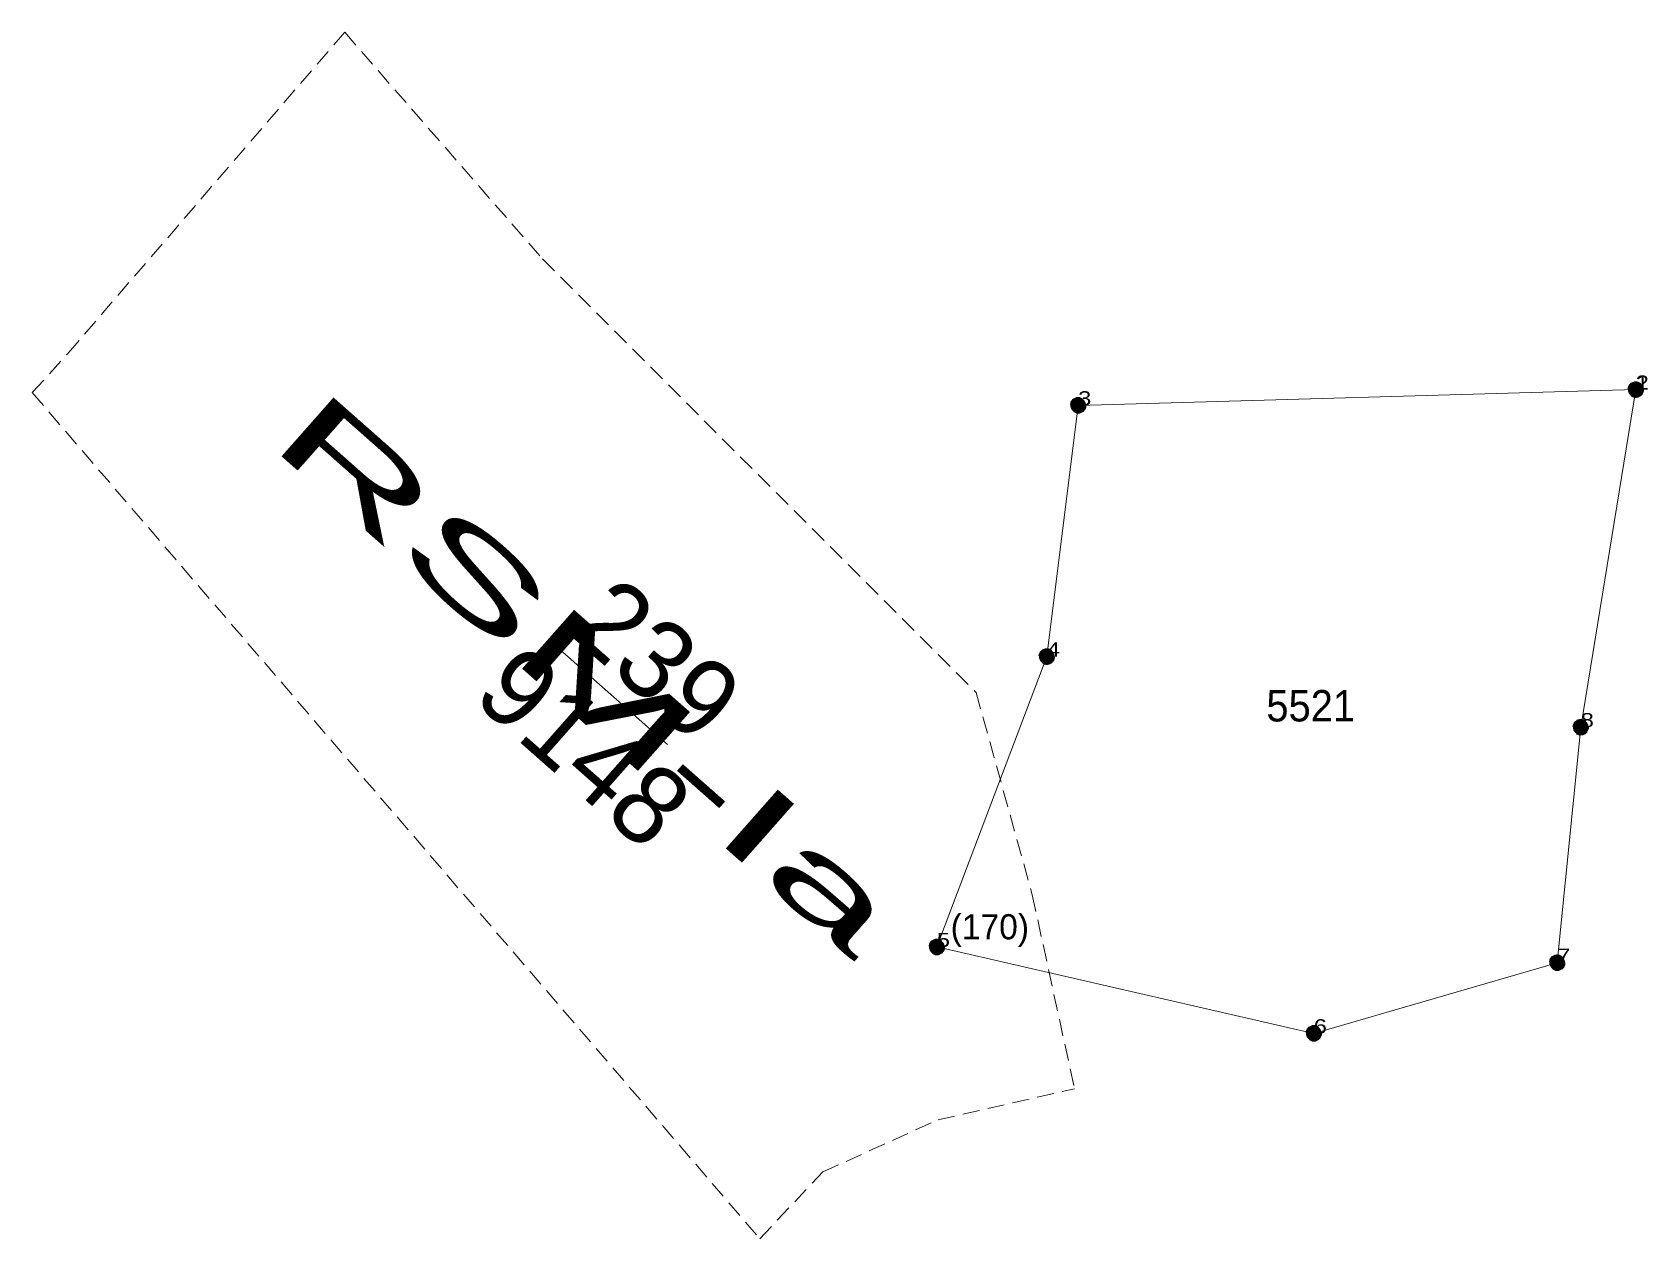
# Model space of a CAD drawing. Header units: metres. Extents: x 539872 to 540078, y 1837832 to 1837986.
import ezdxf
from ezdxf.enums import TextEntityAlignment as Align

# ---------------------------------------------------------------- set-up
doc = ezdxf.new("R2010")
doc.units = ezdxf.units.M
doc.header["$LTSCALE"] = 0.72
doc.header["$PDMODE"] = 32
doc.header["$PDSIZE"] = 0.36
doc.linetypes.add('MEDIUM_DASHED', pattern=[4.5, 3, -1.5])
for name, color, linetype, lineweight in [('10', 7, 'MEDIUM_DASHED', 13), ('13', 7, 'Continuous', 25), ('15', 7, 'MEDIUM_DASHED', 13)]:
    doc.layers.add(name, color=color, linetype=linetype, lineweight=lineweight)
doc.layers.add('12', color=7, linetype='Continuous')
doc.layers.add('7', color=7, linetype='Continuous')

msp = doc.modelspace()

# ---------------------------------------------------------------- hatches: boundary and pattern name
at = {"layer": '15'}
for points in [[(540077, 1837940, 1), (540075, 1837940, 1)], [(540006, 1837938, 1), (540004, 1837938, 1)], [(540005.5, 1837938, 1), (540004.5, 1837938, 1)], [(540002, 1837906, 1), (540000, 1837906, 1)], [(540070, 1837897, 1), (540068, 1837897, 1)], [(539988, 1837869, 1), (539986, 1837869, 1)], [(540067, 1837867, 1), (540065, 1837867, 1)], [(540036, 1837858, 1), (540034, 1837858, 1)]]:
    msp.add_hatch(color=256, dxfattribs=at).paths.add_polyline_path(points)

# ---------------------------------------------------------------- linework, layer by layer
at = {"layer": '10'}
msp.add_line((539871.81, 1837939.62), (539964.45, 1837831.84), dxfattribs=at)
for points in [[(539871.81, 1837939.62), (539876.36, 1837944.63), (539911.59, 1837985.52)], [(539911.59, 1837985.52), (539936.77, 1837956.66), (539992, 1837901.44)], [(539992, 1837901.44), (539999.16, 1837875.63), (540004.53, 1837850.94)], [(539964.45, 1837831.84), (539972.49, 1837840.36), (539987.16, 1837846.98), (540004.53, 1837850.94)]]:
    msp.add_lwpolyline(points, dxfattribs=at)
at = {"layer": '13'}
msp.add_line((539937.53, 1837908.17), (539952.7, 1837894.78), dxfattribs=at)
at = {"layer": '15', "linetype": 'Continuous'}
msp.add_lwpolyline([(540076, 1837940), (540005, 1837938), (540001, 1837906), (539987, 1837869), (540035, 1837858), (540066, 1837867), (540069, 1837897)], close=True, dxfattribs=at)
at = {"layer": '15'}
for centre, radius in [((540076, 1837940), 1), ((540005, 1837938), 1), ((540005, 1837938), 0.5), ((540001, 1837906), 1), ((540069, 1837897), 1), ((539987, 1837869), 1), ((540066, 1837867), 1), ((540035, 1837858), 1)]:
    msp.add_circle(centre, radius, dxfattribs=at)
at = {"layer": '7'}
for p in [(540076, 1837940), (540005, 1837938), (540001, 1837906), (540069, 1837897), (539987, 1837869), (540066, 1837867), (540035, 1837858)]:
    msp.add_point(p, dxfattribs=at)

# ---------------------------------------------------------------- texts
at = {"layer": '12', "width": 1.25}
for s, p in [('2', (540076, 1837940)), ('1', (540076, 1837940)), ('3', (540005, 1837938)), ('4', (540001, 1837906)), ('8', (540069, 1837897)), ('5', (539987, 1837869)), ('7', (540066, 1837867)), ('6', (540035, 1837858))]:
    msp.add_text(s, height=1.8, dxfattribs=at).set_placement(p)
at = {"layer": '13', "width": 2.2}
msp.add_text('RSM-Ia ', height=10, rotation=318.561, dxfattribs=at).set_placement((539982.6118, 1837861.7048), align=Align.RIGHT)
at = {"layer": '13'}
for s, p in [('239', (539947.9859, 1837901.9026)), ('9148', (539938.7979, 1837890.7501))]:
    msp.add_text(s, height=10, rotation=318.561, dxfattribs=at).set_placement(p, align=Align.CENTER)
at = {"layer": '15', "width": 0.95}
msp.add_text('5521', height=4, dxfattribs=at).set_placement((540034.615, 1837897.73), align=Align.CENTER)
at = {"layer": '15'}
msp.add_text('(170)', height=3.2, dxfattribs=at).set_placement((539993.75, 1837869.98), align=Align.CENTER)

doc.saveas('drawing.dxf')
